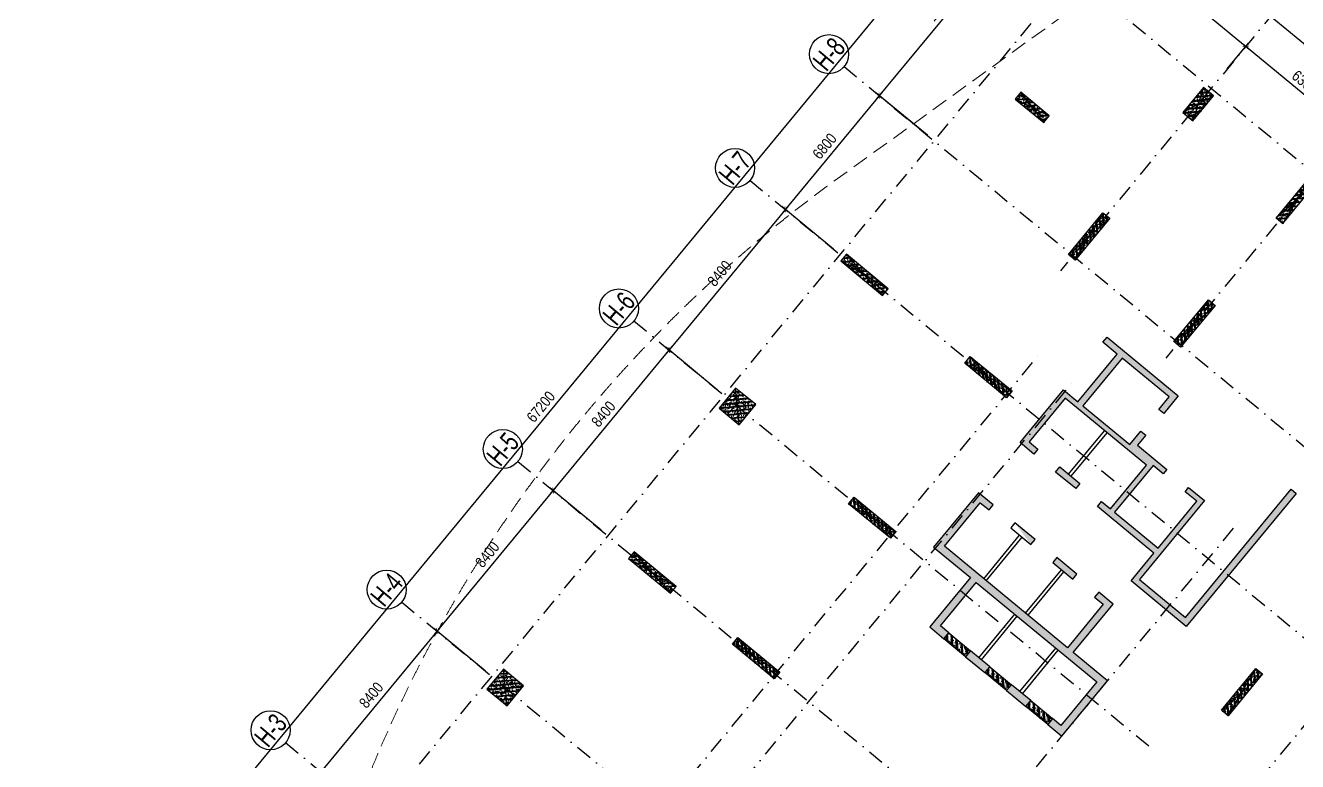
# Model space of a CAD drawing. Header units: millimetres. Extents: x -185400 to 12385, y -14070 to 168686.
# Drawn here: x -129320 to -70720, y 94020 to 127938 of the extents above; entities that cross this region are included whole.
import ezdxf
from ezdxf.enums import TextEntityAlignment as Align

# ---------------------------------------------------------------- set-up
doc = ezdxf.new("R2010")
doc.units = ezdxf.units.MM
doc.header["$LTSCALE"] = 300
doc.header["$MEASUREMENT"] = 0
doc.linetypes.add('DASHDOT', pattern=[1, 0.5, -0.25, 0, -0.25])
doc.linetypes.add('HIDDEN', pattern=[0.375, 0.25, -0.125])
for name, color, linetype in [('KC-Betong', 6, 'Continuous'), ('KT-Hatch', 251, 'Continuous'), ('KT-Kich thuoc', 9, 'Continuous'), ('KT-Luoi truc South Tower', 8, 'DASHDOT'), ('KT-Net cot vach', 6, 'Continuous'), ('KT-Thay', 7, 'Continuous'), ('ST_MBDV Cot vach 220805$0$AUDIT_I_220805193045-1', 50, 'Continuous')]:
    doc.layers.add(name, color=color, linetype=linetype)
doc.layers.add('KT-Chi gioi XD', color=7, linetype='HIDDEN', true_color=0x0066cc)
doc.styles.add('Arial Narrow', font='ARIALN.TTF')
doc.styles.add('ST_MBDV Cot vach 220805$0$HBA-Text', font='GOTHIC.TTF')
doc.dimstyles.new('ccu12-200', dxfattribs={"dimscale": 200, "dimtxt": 2.5, "dimasz": 1, "dimexe": 1, "dimexo": 2, "dimgap": 1, "dimtad": 1, "dimdec": 0, "dimdsep": 46, "dimtxsty": 'Arial Narrow', "dimblk": 'ARCHTICK', "dimcen": -1, "dimdle": 1, "dimclrd": 256, "dimclre": 256, "dimclrt": 3, "dimadec": 0, "dimazin": 2, "dimtfac": 0.1, "dimtdec": 0, "dimtmove": 0, "dimatfit": 1, "dimldrblk": 'ARCHTICK', "dimfxl": 1, "dimtvp": 0.833333, "dimtolj": 1, "dimtzin": 12, "dimarcsym": 0})

# ---------------------------------------------------------------- blocks, each defined once
blk = doc.blocks.new('_ARCHTICK')
at = {"color": 0, "linetype": 'ByBlock', "const_width": 0.15}
blk.add_lwpolyline([(-0.5, -0.5), (0.5, 0.5)], dxfattribs=at)
blk = doc.blocks.new('*D190')
at = {"layer": 'Defpoints', "color": 0, "transparency": 16777216}
for p in [(-81093, 130328, 0), (-89989, 124705), (-87464, 122620, 0)]:
    blk.add_point(p, dxfattribs=at)
at = {"layer": 'KT-Kich thuoc', "lineweight": -2, "transparency": 16777216}
for p, q in [((-83494, 132570), (-90116, 124551)), ((-81402, 130583), (-83775, 132543)), ((-87773, 122875), (-90143, 124832))]:
    blk.add_line(p, q, dxfattribs=at)
at = {"layer": 'KT-Kich thuoc', "lineweight": -2, "transparency": 16777216, "xscale": 200, "yscale": 200, "zscale": 200}
for p, rotation in [((-83621, 132416), 50.44882678931273), ((-89989, 124705), 230.4488267893127)]:
    blk.add_blockref('_ARCHTICK', p, dxfattribs=dict(at, rotation=rotation))
at = {"layer": 'KT-Kich thuoc', "color": 3, "transparency": 16777216, "insert": (-87156, 128850), "char_height": 500, "attachment_point": 5, "rotation": 50.44883, "style": 'Arial Narrow'}
blk.add_mtext('\\A1;10000', dxfattribs=at)
blk = doc.blocks.new('*D191')
at = {"layer": 'Defpoints', "color": 0, "transparency": 16777216}
for p in [(-87461, 122618, 0), (-94319, 119462), (-91791, 117374, 0)]:
    blk.add_point(p, dxfattribs=at)
at = {"layer": 'KT-Kich thuoc', "lineweight": -2, "transparency": 16777216}
for p, q in [((-89861, 124859), (-94446, 119308)), ((-87769, 122872), (-90143, 124832)), ((-92099, 117629), (-94473, 119589))]:
    blk.add_line(p, q, dxfattribs=at)
at = {"layer": 'KT-Kich thuoc', "lineweight": -2, "transparency": 16777216, "xscale": 200, "yscale": 200, "zscale": 200}
for p, rotation in [((-89989, 124705), 50.44882678931273), ((-94319, 119462), 230.4488267893127)]:
    blk.add_blockref('_ARCHTICK', p, dxfattribs=dict(at, rotation=rotation))
at = {"layer": 'KT-Kich thuoc', "color": 3, "transparency": 16777216, "insert": (-92505, 122373), "char_height": 500, "attachment_point": 5, "rotation": 50.44883, "style": 'Arial Narrow'}
blk.add_mtext('\\A1;6800', dxfattribs=at)
blk = doc.blocks.new('*D192')
at = {"layer": 'Defpoints', "color": 0, "transparency": 16777216}
for p in [(-97140, 110898, 0), (-105016, 106508), (-102492, 104424, 0)]:
    blk.add_point(p, dxfattribs=at)
at = {"layer": 'KT-Kich thuoc', "lineweight": -2, "transparency": 16777216}
for p, q in [((-99540, 113139), (-105144, 106354)), ((-97448, 111152), (-99822, 113112)), ((-102801, 104678), (-105170, 106635))]:
    blk.add_line(p, q, dxfattribs=at)
at = {"layer": 'KT-Kich thuoc', "lineweight": -2, "transparency": 16777216, "xscale": 200, "yscale": 200, "zscale": 200}
for p, rotation in [((-99667, 112985), 50.44882678931273), ((-105016, 106508), 230.4488267893127)]:
    blk.add_blockref('_ARCHTICK', p, dxfattribs=dict(at, rotation=rotation))
at = {"layer": 'KT-Kich thuoc', "color": 3, "transparency": 16777216, "insert": (-102693, 110036), "char_height": 500, "attachment_point": 5, "rotation": 50.44883, "style": 'Arial Narrow'}
blk.add_mtext('\\A1;8400', dxfattribs=at)
blk = doc.blocks.new('*D193')
at = {"layer": 'Defpoints', "color": 0, "transparency": 16777216}
for p in [(-102489, 104421, 0), (-110365, 100031), (-107841, 97947, 0)]:
    blk.add_point(p, dxfattribs=at)
at = {"layer": 'KT-Kich thuoc', "lineweight": -2, "transparency": 16777216}
for p, q in [((-104889, 106662), (-110492, 99877)), ((-102797, 104675), (-105170, 106635)), ((-108149, 98201), (-110519, 100159))]:
    blk.add_line(p, q, dxfattribs=at)
at = {"layer": 'KT-Kich thuoc', "lineweight": -2, "transparency": 16777216, "xscale": 200, "yscale": 200, "zscale": 200}
for p, rotation in [((-105016, 106508), 50.44882678931273), ((-110365, 100031), 230.4488267893127)]:
    blk.add_blockref('_ARCHTICK', p, dxfattribs=dict(at, rotation=rotation))
at = {"layer": 'KT-Kich thuoc', "color": 3, "transparency": 16777216, "insert": (-108042, 103560), "char_height": 500, "attachment_point": 5, "rotation": 50.44883, "style": 'Arial Narrow'}
blk.add_mtext('\\A1;8400', dxfattribs=at)
blk = doc.blocks.new('*D207')
at = {"layer": 'Defpoints', "color": 0, "transparency": 16777216}
for p in [(-107837, 97944, 0), (-115714, 93554), (-113190, 91470, 0)]:
    blk.add_point(p, dxfattribs=at)
at = {"layer": 'KT-Kich thuoc', "lineweight": -2, "transparency": 16777216}
for p, q in [((-110238, 100185), (-115841, 93400)), ((-108146, 98199), (-110519, 100159)), ((-113498, 91724), (-115868, 93682))]:
    blk.add_line(p, q, dxfattribs=at)
at = {"layer": 'KT-Kich thuoc', "lineweight": -2, "transparency": 16777216, "xscale": 200, "yscale": 200, "zscale": 200}
for p, rotation in [((-110365, 100031), 50.44882678931273), ((-115714, 93554), 230.4488267893127)]:
    blk.add_blockref('_ARCHTICK', p, dxfattribs=dict(at, rotation=rotation))
at = {"layer": 'KT-Kich thuoc', "color": 3, "transparency": 16777216, "insert": (-113391, 97083), "char_height": 500, "attachment_point": 5, "rotation": 50.44883, "style": 'Arial Narrow'}
blk.add_mtext('\\A1;8400', dxfattribs=at)
blk = doc.blocks.new('*D213')
at = {"layer": 'Defpoints', "color": 0, "transparency": 16777216}
for p in [(-80610, 130913, 0), (-73101, 126971), (-74211, 125628)]:
    blk.add_point(p, dxfattribs=at)
at = {"layer": 'KT-Kich thuoc', "lineweight": -2, "transparency": 16777216}
for p, q in [((-80356, 131221), (-79374, 132410)), ((-79655, 132383), (-72947, 126844)), ((-73956, 125936), (-72974, 127125))]:
    blk.add_line(p, q, dxfattribs=at)
at = {"layer": 'KT-Kich thuoc', "lineweight": -2, "transparency": 16777216, "xscale": 200, "yscale": 200, "zscale": 200}
for p, rotation in [((-79501, 132256), 140.4488267454906), ((-73101, 126971), 320.4488267454906)]:
    blk.add_blockref('_ARCHTICK', p, dxfattribs=dict(at, rotation=rotation))
at = {"layer": 'KT-Kich thuoc', "color": 3, "transparency": 16777216, "insert": (-76011, 129965), "char_height": 500, "attachment_point": 5, "rotation": 320.44883, "style": 'Arial Narrow'}
blk.add_mtext('\\A1;8300', dxfattribs=at)
blk = doc.blocks.new('*D214')
at = {"layer": 'Defpoints', "color": 0, "transparency": 16777216}
for p in [(-74211, 125628, 0), (-68243, 122960), (-69353, 121616, 0)]:
    blk.add_point(p, dxfattribs=at)
at = {"layer": 'KT-Kich thuoc', "lineweight": -2, "transparency": 16777216}
for p, q in [((-73956, 125936), (-72973, 127126)), ((-73255, 127099), (-68089, 122833)), ((-69098, 121924), (-68116, 123114))]:
    blk.add_line(p, q, dxfattribs=at)
at = {"layer": 'KT-Kich thuoc', "lineweight": -2, "transparency": 16777216, "xscale": 200, "yscale": 200, "zscale": 200}
for p, rotation in [((-73101, 126972), 140.4488267454906), ((-68243, 122960), 320.4488267454906)]:
    blk.add_blockref('_ARCHTICK', p, dxfattribs=dict(at, rotation=rotation))
at = {"layer": 'KT-Kich thuoc', "color": 3, "transparency": 16777216, "insert": (-70382, 125317), "char_height": 500, "attachment_point": 5, "rotation": 320.44883, "style": 'Arial Narrow'}
blk.add_mtext('\\A1;6300', dxfattribs=at)
blk = doc.blocks.new('*D205')
at = {"layer": 'Defpoints', "color": 0, "transparency": 16777216}
for p in [(-91791, 117374, 0), (-99667, 112985), (-97143, 110900, 0)]:
    blk.add_point(p, dxfattribs=at)
at = {"layer": 'KT-Kich thuoc', "lineweight": -2, "transparency": 16777216}
for p, q in [((-94191, 119616), (-99795, 112831)), ((-92099, 117629), (-94473, 119589)), ((-97452, 111155), (-99822, 113112))]:
    blk.add_line(p, q, dxfattribs=at)
at = {"layer": 'KT-Kich thuoc', "lineweight": -2, "transparency": 16777216, "xscale": 200, "yscale": 200, "zscale": 200}
for p, rotation in [((-94319, 119462), 50.44882678931273), ((-99667, 112985), 230.4488267893127)]:
    blk.add_blockref('_ARCHTICK', p, dxfattribs=dict(at, rotation=rotation))
at = {"layer": 'KT-Kich thuoc', "color": 3, "transparency": 16777216, "insert": (-97344, 116513), "char_height": 500, "attachment_point": 5, "rotation": 50.44883, "style": 'Arial Narrow'}
blk.add_mtext('\\A1;8400', dxfattribs=at)
blk = doc.blocks.new('*U18')
h = blk.add_hatch()
h.set_pattern_fill('VATLIEU04', color=250, scale=40, style=0, pattern_type=2)
h.set_pattern_definition([(50, (1550, 450), (286.904, -25.1), [30, -330]), (355, (1550, 450), (-55.5, 300.877), [24, -264]), (100.451, (1573.9, 447.9), (231.404, 275.776), [25.496, -280.457]), (46.184, (1550, 530), (426.896, -66.21), [45, -495]), (96.636, (1585.57, 524.5), (373.865, 389.65), [38.244, -420.685]), (351.184, (1550, 530), (373.865, 389.65), [36, -396]), (21, (1590, 510), (238.763, -161.048), [30, -330]), (326, (1590, 510), (97.326, 290.06), [24, -264]), (71.451, (1609.9, 496.58), (336.09, 129.012), [25.496, -280.457]), (37.5, (1550, 450), (4.864, 133.1575), [0, -260.8, 0, -268, 0, -265]), (7.5, (1550, 450), (105.228, 157.765), [0, -152.8, 0, -254.8, 0, -101]), (327.5, (1460.8, 450), (213.529, -9.022), [0, -100, 0, -312, 0, -414]), (317.5, (1420.8, 450), (233.274, 40.042), [0, -130, 0, -207.2, 0, -294]), (45, (1550, 450), (-120.208, 120.208), []), (45, (1550, 499), (-120.208, 120.208), [])])
h.paths.add_polyline_path([(-475, -475), (2025, -475), (2025, -75), (-475, -75)])
at = {"color": 6, "ltscale": 0.25}
blk.add_lwpolyline([(-475, -475), (2025, -475), (2025, -75), (-475, -75)], close=True, dxfattribs=at)
at = {"layer": 'Defpoints', "linetype": 'ByBlock', "ltscale": 30}
for p, q in [((2025, -475), (-475, -75)), ((-475, -475), (2025, -75))]:
    blk.add_line(p, q, dxfattribs=at)
blk = doc.blocks.new('*U20')
h = blk.add_hatch()
h.set_pattern_fill('VATLIEU04', color=250, scale=40, style=0, pattern_type=2)
h.set_pattern_definition([(50, (250, 1250), (286.904, -25.1), [30, -330]), (355, (250, 1250), (-55.5, 300.877), [24, -264]), (100.451, (273.9, 1247.9), (231.404, 275.776), [25.496, -280.457]), (46.184, (250, 1330), (426.896, -66.21), [45, -495]), (96.636, (285.57, 1324.5), (373.865, 389.65), [38.244, -420.685]), (351.184, (250, 1330), (373.86, 389.65), [36, -396]), (21, (290, 1310), (238.763, -161.048), [30, -330]), (326, (290, 1310), (97.326, 290.06), [24, -264]), (71.451, (309.9, 1296.58), (336.09, 129.012), [25.496, -280.457]), (37.5, (250, 1250), (4.864, 133.1575), [0, -260.8, 0, -268, 0, -265]), (7.5, (250, 1250), (105.228, 157.765), [0, -152.8, 0, -254.8, 0, -101]), (327.5, (160.8, 1250), (213.529, -9.022), [0, -100, 0, -312, 0, -414]), (317.5, (120.8, 1250), (233.274, 40.042), [0, -130, 0, -207.2, 0, -294]), (45, (250, 1250), (-120.208, 120.208), []), (45, (250, 1299), (-120.208, 120.208), [])])
h.paths.add_polyline_path([(-475, -475), (725, -475), (725, 725), (-475, 725)])
at = {"color": 6, "ltscale": 0.25}
blk.add_lwpolyline([(-475, -475), (725, -475), (725, 725), (-475, 725)], close=True, dxfattribs=at)
at = {"layer": 'Defpoints', "linetype": 'ByBlock', "ltscale": 30}
for p, q in [((725, -475), (-475, 725)), ((-475, -475), (725, 725))]:
    blk.add_line(p, q, dxfattribs=at)
blk = doc.blocks.new('*U135')
h = blk.add_hatch()
h.set_pattern_fill('VATLIEU04', color=250, scale=40, style=0, pattern_type=2)
h.set_pattern_definition([(50, (250.47, 1250), (286.904, -25.1), [30, -330]), (355, (250.47, 1250), (-55.5, 300.877), [24, -264]), (100.451, (274.38, 1247.9), (231.404, 275.776), [25.496, -280.457]), (46.184, (250.47, 1330), (426.896, -66.21), [45, -495]), (96.636, (286.04, 1324.5), (373.865, 389.65), [38.244, -420.685]), (351.184, (250.47, 1330), (373.86, 389.65), [36, -396]), (21, (290.47, 1310), (238.763, -161.048), [30, -330]), (326, (290.47, 1310), (97.326, 290.06), [24, -264]), (71.451, (310.36, 1296.58), (336.09, 129.012), [25.496, -280.457]), (37.5, (250.47, 1250), (4.864, 133.1575), [0, -260.8, 0, -268, 0, -265]), (7.5, (250.47, 1250), (105.228, 157.765), [0, -152.8, 0, -254.8, 0, -101]), (327.5, (161.27, 1250), (213.529, -9.022), [0, -100, 0, -312, 0, -414]), (317.5, (121.27, 1250), (233.274, 40.042), [0, -130, 0, -207.2, 0, -294]), (45, (250.47, 1250), (-120.208, 120.208), []), (45, (250.47, 1299), (-120.208, 120.208), [])])
h.paths.add_polyline_path([(-475, -475), (725, -475), (725, 725), (-475, 725)])
at = {"color": 6, "ltscale": 0.25}
blk.add_lwpolyline([(-475, -475), (725, -475), (725, 725), (-475, 725)], close=True, dxfattribs=at)
at = {"layer": 'Defpoints', "linetype": 'ByBlock', "ltscale": 30}
for p, q in [((725, -475), (-475, 725)), ((-475, -475), (725, 725))]:
    blk.add_line(p, q, dxfattribs=at)
blk = doc.blocks.new('*U15')
h = blk.add_hatch()
h.set_pattern_fill('VATLIEU04', color=250, scale=40, style=0, pattern_type=2)
h.set_pattern_definition([(50, (750, 450), (286.904, -25.1), [30, -330]), (355, (750, 450), (-55.5, 300.877), [24, -264]), (100.451, (773.9, 447.9), (231.404, 275.776), [25.496, -280.457]), (46.184, (750, 530), (426.9, -66.21), [45, -495]), (96.636, (785.57, 524.5), (373.87, 389.65), [38.24, -420.685]), (351.184, (750, 530), (373.86, 389.65), [36, -396]), (21, (790, 510), (238.763, -161.048), [30, -330]), (326, (790, 510), (97.326, 290.06), [24, -264]), (71.451, (809.9, 496.58), (336.09, 129.01), [25.496, -280.457]), (37.5, (750, 450), (4.864, 133.1575), [0, -260.8, 0, -268, 0, -265]), (7.5, (750, 450), (105.228, 157.765), [0, -152.8, 0, -254.8, 0, -101]), (327.5, (660.8, 450), (213.529, -9.022), [0, -100, 0, -312, 0, -414]), (317.5, (620.8, 450), (233.274, 40.042), [0, -130, 0, -207.2, 0, -294]), (45, (750, 450), (-120.208, 120.208), []), (45, (750, 499), (-120.208, 120.208), [])])
h.paths.add_polyline_path([(-475, -475), (1225, -475), (1225, -75), (-475, -75)])
at = {"color": 6, "ltscale": 0.25}
blk.add_lwpolyline([(-475, -475), (1225, -475), (1225, -75), (-475, -75)], close=True, dxfattribs=at)
at = {"layer": 'Defpoints', "linetype": 'ByBlock', "ltscale": 30}
for p, q in [((1225, -475), (-475, -75)), ((-475, -475), (1225, -75))]:
    blk.add_line(p, q, dxfattribs=at)
blk = doc.blocks.new('*U16')
h = blk.add_hatch()
h.set_pattern_fill('VATLIEU04', color=250, scale=40, style=0, pattern_type=2)
h.set_pattern_definition([(50, (-550, 2550), (286.904, -25.1), [30, -330]), (355, (-550, 2550), (-55.5, 300.877), [24, -264]), (100.451, (-526.1, 2547.9), (231.404, 275.776), [25.496, -280.457]), (46.184, (-550, 2630), (426.896, -66.208), [45, -495]), (96.636, (-514.43, 2624.5), (373.865, 389.647), [38.244, -420.685]), (351.184, (-550, 2630), (373.865, 389.65), [36, -396]), (21, (-510, 2610), (238.763, -161.048), [30, -330]), (326, (-510, 2610), (97.326, 290.06), [24, -264]), (71.451, (-490.1, 2596.58), (336.09, 129.012), [25.496, -280.457]), (37.5, (-550, 2550), (4.864, 133.1575), [0, -260.8, 0, -268, 0, -265]), (7.5, (-550, 2550), (105.228, 157.765), [0, -152.8, 0, -254.8, 0, -101]), (327.5, (-639.2, 2550), (213.529, -9.022), [0, -100, 0, -312, 0, -414]), (317.5, (-679.2, 2550), (233.274, 40.042), [0, -130, 0, -207.2, 0, -294]), (45, (-550, 2550), (-120.208, 120.208), []), (45, (-550, 2599), (-120.208, 120.208), [])])
h.paths.add_polyline_path([(-475, -475), (-75, -475), (-75, 2025), (-475, 2025)])
at = {"color": 6, "ltscale": 0.25}
blk.add_lwpolyline([(-475, -475), (-75, -475), (-75, 2025), (-475, 2025)], close=True, dxfattribs=at)
at = {"layer": 'Defpoints', "linetype": 'ByBlock', "ltscale": 30}
for p, q in [((-75, -475), (-475, 2025)), ((-475, -475), (-75, 2025))]:
    blk.add_line(p, q, dxfattribs=at)
blk = doc.blocks.new('*U14')
h = blk.add_hatch()
h.set_pattern_fill('VATLIEU04', color=250, scale=40, style=0, pattern_type=2)
h.set_pattern_definition([(50, (-350, 1550), (286.904, -25.1), [30, -330]), (355, (-350, 1550), (-55.5, 300.877), [24, -264]), (100.451, (-326.1, 1547.9), (231.404, 275.776), [25.496, -280.457]), (46.184, (-350, 1630), (426.896, -66.21), [45, -495]), (96.636, (-314.43, 1624.5), (373.865, 389.65), [38.244, -420.685]), (351.184, (-350, 1630), (373.865, 389.65), [36, -396]), (21, (-310, 1610), (238.763, -161.048), [30, -330]), (326, (-310, 1610), (97.326, 290.06), [24, -264]), (71.451, (-290.1, 1596.58), (336.09, 129.012), [25.496, -280.457]), (37.5, (-350, 1550), (4.864, 133.1575), [0, -260.8, 0, -268, 0, -265]), (7.5, (-350, 1550), (105.228, 157.765), [0, -152.8, 0, -254.8, 0, -101]), (327.5, (-439.2, 1550), (213.529, -9.022), [0, -100, 0, -312, 0, -414]), (317.5, (-479.2, 1550), (233.274, 40.042), [0, -130, 0, -207.2, 0, -294]), (45, (-350, 1550), (-120.208, 120.208), []), (45, (-350, 1599), (-120.208, 120.208), [])])
h.paths.add_polyline_path([(-475, -475), (125, -475), (125, 1025), (-475, 1025)])
at = {"color": 6, "ltscale": 0.25}
blk.add_lwpolyline([(-475, -475), (125, -475), (125, 1025), (-475, 1025)], close=True, dxfattribs=at)
at = {"layer": 'Defpoints', "linetype": 'ByBlock', "ltscale": 30}
for p, q in [((125, -475), (-475, 1025)), ((-475, -475), (125, 1025))]:
    blk.add_line(p, q, dxfattribs=at)
blk = doc.blocks.new('A$C757F5D6E')
at = {"layer": 'KT-Hatch'}
h = blk.add_hatch(dxfattribs=at)
h.set_pattern_fill('1BETONG2-BOP', color=256, scale=50, pattern_type=2)
h.set_pattern_definition([(10.4488, (-107837.5, 97943.8), (256.5447, -252.5566), [37.5, -412.5]), (315.4488, (-107837.5, 97943.8), (185.993, 334.1673), [30, -330]), (60.9002, (-107816.1, 97922.76), (442.5378, 81.6104), [31.87, -350.571]), (6.633, (-107773.8, 98020.9), (358.753, -403.604), [56.25, -618.75]), (57.0844, (-107743.9, 97987.3), (670.482, 77.9686), [47.805, -525.8565]), (311.633, (-107773.8, 98020.9), (670.482, 77.969), [45, -495]), (341.4488, (-107751.18, 97969.8), (101.9372, -345.2663), [37.5, -412.5]), (186.4488, (-107751.2, 97969.8), (142.6476, -354.842), [30, -330]), (31.9002, (-107742.7, 97941.02), (426.6178, -143.1685), [31.87, -350.571]), (27.94883, (-107837.49, 97943.8), (33.61392, 163.13077), [0, -326, 0, -335, 0, -331.25]), (324.94883, (-107837.5, 97943.8), (230.25835, 56.3262), [0, -191, 0, -318.5, 0, -126.25]), (287.94883, (-107923.46, 98014.8), (198.62244, -178.65583), [0, -125, 0, -390, 0, -517.5]), (277.9488, (-107962.02, 98046.64), (256.7064, -147.0836), [0, -162.5, 0, -259, 0, -367.5]), (275.4488, (-107837.5, 97943.8), (211.5398, 20.1783), []), (275.4488, (-107798.5, 97991.03), (211.5398, 20.1783), [])])
h.paths.add_polyline_path([(-80614, 110414), (-78800, 112611), (-76641, 110829), (-77118, 110250), (-76887, 110059), (-76218, 110869), (-79495, 113575), (-79686, 113344), (-79031, 112802), (-80846, 110605), (-81501, 111146), (-83507, 108717), (-82871, 108192), (-82680, 108423), (-83085, 108758), (-81429, 110762), (-77689, 107674), (-79345, 105669), (-79750, 106004), (-79941, 105772), (-77338, 103623), (-78392, 102347), (-75848, 100246), (-70782, 106380), (-71014, 106571), (-75888, 100668), (-78008, 102419), (-75012, 106047), (-75745, 106652), (-75904, 106459), (-75364, 106014), (-77147, 103855), (-79152, 105510), (-77369, 107669), (-76907, 107287), (-76747, 107480), (-78097, 108594), (-77715, 109057), (-77946, 109248), (-78455, 108631)])
h.paths.add_polyline_path([(-80943, 106600), (-80752, 106831), (-81677, 107596), (-81868, 107364)], flags=17)
h = blk.add_hatch(dxfattribs=at)
h.set_pattern_fill('1BETONG2-BOP', color=256, scale=50, pattern_type=2)
h.set_pattern_definition([(10.4488, (-107805.65, 97982.36), (256.5447, -252.5566), [37.5, -412.5]), (315.4488, (-107805.65, 97982.36), (185.993, 334.1673), [30, -330]), (60.9002, (-107784.27, 97961.3), (442.538, 81.6104), [31.87, -350.571]), (6.633, (-107741.98, 98059.46), (358.753, -403.604), [56.25, -618.75]), (57.0844, (-107712.1, 98025.83), (670.482, 77.969), [47.805, -525.8565]), (311.633, (-107742, 98059.46), (670.482, 77.969), [45, -495]), (341.4488, (-107719.34, 98008.35), (101.9372, -345.2663), [37.5, -412.5]), (186.4488, (-107719.34, 98008.35), (142.6476, -354.842), [30, -330]), (31.9002, (-107710.85, 97979.58), (426.618, -143.1685), [31.87, -350.571]), (27.94883, (-107805.65, 97982.36), (33.6139, 163.1308), [0, -326, 0, -335, 0, -331.25]), (324.9488, (-107805.65, 97982.36), (230.2583, 56.3262), [0, -191, 0, -318.5, 0, -126.25]), (287.94883, (-107891.63, 98053.36), (198.62244, -178.6558), [0, -125, 0, -390, 0, -517.5]), (277.9488, (-107930.18, 98085.2), (256.7064, -147.0836), [0, -162.5, 0, -259, 0, -367.5]), (275.4488, (-107805.65, 97982.36), (211.5398, 20.1783), []), (275.4488, (-107766.65, 98029.59), (211.5398, 20.1783), [])])
h.paths.add_polyline_path([(-82004, 103196), (-81078, 102432), (-80887, 102663), (-81812, 103427)], flags=17)
h.paths.add_polyline_path([(-87487, 103898), (-85792, 102499), (-87670, 100224), (-87015, 99683), (-86792, 99953), (-87178, 100271), (-85522, 102276), (-79971, 97691), (-81626, 95687), (-82012, 96005), (-82234, 95735), (-81579, 95194), (-79478, 97738), (-81057, 99042), (-79210, 101278), (-79885, 101835), (-80076, 101604), (-79671, 101270), (-81327, 99265), (-86994, 103945), (-85338, 105950), (-84934, 105616), (-84742, 105847), (-85417, 106404)])
h.paths.add_polyline_path([(-83014, 96833), (-83901, 97565), (-84124, 97295), (-83237, 96563)], flags=17)
h.paths.add_polyline_path([(-84903, 98393), (-85790, 99125), (-86013, 98855), (-85126, 98123)], flags=17)
edge = h.paths.add_edge_path(flags=17)
edge.add_line((-82815, 104255), (-83740, 105019))
edge.add_line((-83931, 104788), (-83006, 104024))
edge.add_line((-83740, 105019), (-83931, 104788))
edge.add_line((-83006, 104024), (-82815, 104255))
h = blk.add_hatch(dxfattribs=at)
h.set_pattern_fill('1BETONG2-BOP', color=256, scale=50, pattern_type=2)
h.set_pattern_definition([(10.4488, (-107612.9, 97823.17), (256.5447, -252.5566), [37.5, -412.5]), (315.4488, (-107612.9, 97823.17), (185.993, 334.1673), [30, -330]), (60.9002, (-107591.5, 97802.12), (442.538, 81.6104), [31.87, -350.571]), (6.633, (-107549.2, 97900.27), (358.753, -403.604), [56.25, -618.75]), (57.0844, (-107519.3, 97866.64), (670.482, 77.969), [47.805, -525.856]), (311.633, (-107549.2, 97900.27), (670.482, 77.969), [45, -495]), (341.4488, (-107526.58, 97849.16), (101.937, -345.2663), [37.5, -412.5]), (186.4488, (-107526.58, 97849.16), (142.6476, -354.842), [30, -330]), (31.9002, (-107518.1, 97820.4), (426.618, -143.1685), [31.87, -350.571]), (27.9488, (-107612.89, 97823.17), (33.6139, 163.1308), [0, -326, 0, -335, 0, -331.25]), (324.9488, (-107612.89, 97823.17), (230.2583, 56.3262), [0, -191, 0, -318.5, 0, -126.25]), (287.9488, (-107698.86, 97894.17), (198.6224, -178.6558), [0, -125, 0, -390, 0, -517.5]), (277.9488, (-107737.42, 97926), (256.7064, -147.0836), [0, -162.5, 0, -259, 0, -367.5]), (275.4488, (-107612.9, 97823.17), (211.5398, 20.1783), []), (275.4488, (-107573.89, 97870.4), (211.5398, 20.1783), [])])
h.paths.add_polyline_path([(-86792, 99953), (-85790, 99125), (-86013, 98855), (-87015, 99683)])
h = blk.add_hatch(dxfattribs=at)
h.set_pattern_fill('1BETONG2-BOP', color=256, scale=50, pattern_type=2)
h.set_pattern_definition([(10.4488, (-105723.8, 96263.1), (256.5447, -252.5566), [37.5, -412.5]), (315.4488, (-105723.8, 96263.1), (185.993, 334.1673), [30, -330]), (60.9002, (-105702.42, 96242.04), (442.538, 81.6104), [31.87, -350.571]), (6.633, (-105660.13, 96340.2), (358.753, -403.604), [56.25, -618.75]), (57.0844, (-105630.23, 96306.56), (670.482, 77.969), [47.805, -525.856]), (311.633, (-105660.1, 96340.2), (670.482, 77.969), [45, -495]), (341.4488, (-105637.5, 96289.08), (101.937, -345.2663), [37.5, -412.5]), (186.4488, (-105637.5, 96289.08), (142.6476, -354.842), [30, -330]), (31.9002, (-105629, 96260.3), (426.618, -143.1685), [31.87, -350.571]), (27.9488, (-105723.8, 96263.09), (33.6139, 163.1308), [0, -326, 0, -335, 0, -331.25]), (324.9488, (-105723.8, 96263.09), (230.2583, 56.3262), [0, -191, 0, -318.5, 0, -126.25]), (287.9488, (-105809.77, 96334.09), (198.6224, -178.6558), [0, -125, 0, -390, 0, -517.5]), (277.9488, (-105848.33, 96365.93), (256.7064, -147.0836), [0, -162.5, 0, -259, 0, -367.5]), (275.4488, (-105723.8, 96263.09), (211.5398, 20.1783), []), (275.4488, (-105684.8, 96310.31), (211.5398, 20.1783), [])])
h.paths.add_polyline_path([(-84903, 98393), (-83901, 97565), (-84124, 97295), (-85126, 98123)])
h = blk.add_hatch(dxfattribs=at)
h.set_pattern_fill('1BETONG2-BOP', color=256, scale=50, pattern_type=2)
h.set_pattern_definition([(10.4488, (-103834.7, 94703), (256.5447, -252.5566), [37.5, -412.5]), (315.4488, (-103834.7, 94703), (185.993, 334.1673), [30, -330]), (60.9002, (-103813.34, 94681.96), (442.538, 81.6104), [31.87, -350.571]), (6.633, (-103771.04, 94780.1), (358.753, -403.604), [56.25, -618.75]), (57.0844, (-103741.14, 94746.5), (670.482, 77.969), [47.805, -525.856]), (311.633, (-103771.04, 94780.1), (670.482, 77.969), [45, -495]), (341.4488, (-103748.4, 94729), (101.937, -345.2663), [37.5, -412.5]), (186.4488, (-103748.4, 94729), (142.6476, -354.842), [30, -330]), (31.9002, (-103739.9, 94700.23), (426.618, -143.1685), [31.87, -350.571]), (27.9488, (-103834.71, 94703.01), (33.6139, 163.1308), [0, -326, 0, -335, 0, -331.25]), (324.9488, (-103834.71, 94703), (230.2583, 56.3262), [0, -191, 0, -318.5, 0, -126.25]), (287.9488, (-103920.69, 94774.01), (198.6224, -178.6558), [0, -125, 0, -390, 0, -517.5]), (277.9488, (-103959.24, 94805.85), (256.7064, -147.0836), [0, -162.5, 0, -259, 0, -367.5]), (275.4488, (-103834.71, 94703), (211.5398, 20.1783), []), (275.4488, (-103795.71, 94750.24), (211.5398, 20.1783), [])])
h.paths.add_polyline_path([(-83014, 96833), (-82012, 96005), (-82234, 95735), (-83237, 96563)])
at = {"layer": 'KC-Betong'}
for p, q in [((-79686, 113344), (-79495, 113575)), ((-79031, 112802), (-79686, 113344)), ((-79495, 113575), (-76218, 110869)), ((-80846, 110605), (-79031, 112802)), ((-78800, 112611), (-80614, 110414)), ((-76641, 110829), (-78800, 112611)), ((-83507, 108717), (-81501, 111146)), ((-81429, 110762), (-83085, 108758)), ((-81501, 111146), (-80846, 110605)), ((-77689, 107674), (-81429, 110762)), ((-77118, 110250), (-76641, 110829)), ((-76218, 110869), (-76887, 110059)), ((-80614, 110414), (-78455, 108631)), ((-76887, 110059), (-77118, 110250)), ((-78455, 108631), (-77946, 109248)), ((-77715, 109057), (-78097, 108594)), ((-77946, 109248), (-77715, 109057)), ((-82871, 108192, 0), (-83507, 108717)), ((-83085, 108758), (-82680, 108423, 0)), ((-82680, 108423, 0), (-82871, 108192, 0)), ((-78097, 108594), (-76747, 107480)), ((-81868, 107364, 0), (-81677, 107596, 0)), ((-80943, 106600, 0), (-81868, 107364, 0)), ((-81677, 107596, 0), (-80752, 106831, 0)), ((-79345, 105669), (-77689, 107674)), ((-77369, 107669), (-79152, 105510)), ((-76907, 107287), (-77369, 107669)), ((-76747, 107480), (-76907, 107287)), ((-80752, 106831, 0), (-80943, 106600, 0)), ((-85417, 106404, 0), (-87487, 103898, 0)), ((-84742, 105847, 0), (-85417, 106404, 0)), ((-75904, 106459), (-75745, 106652)), ((-75364, 106014), (-75904, 106459)), ((-75888, 100668), (-71014, 106571)), ((-70782, 106380), (-75848, 100246)), ((-75745, 106652), (-75012, 106047)), ((-71014, 106571), (-70782, 106380)), ((-86994, 103945, 0), (-85338, 105950, 0)), ((-85338, 105950, 0), (-84934, 105616, 0)), ((-84934, 105616, 0), (-84742, 105847, 0)), ((-79941, 105772, 0), (-79750, 106004, 0)), ((-77338, 103623), (-79941, 105772, 0)), ((-79750, 106004, 0), (-79345, 105669)), ((-79152, 105510), (-77147, 103855)), ((-75012, 106047), (-78008, 102419)), ((-77147, 103855), (-75364, 106014)), ((-83740, 105019, 0), (-83931, 104788, 0)), ((-82815, 104255, 0), (-83740, 105019, 0)), ((-83931, 104788, 0), (-83006, 104024, 0)), ((-87487, 103898, 0), (-85792, 102499, 0)), ((-81327, 99265, 0), (-86994, 103945, 0)), ((-83006, 104024, 0), (-82815, 104255, 0)), ((-81812, 103427, 0), (-82004, 103196, 0)), ((-82004, 103196, 0), (-81078, 102432, 0)), ((-80887, 102663, 0), (-81812, 103427, 0)), ((-78392, 102347), (-77338, 103623)), ((-81078, 102432, 0), (-80887, 102663, 0)), ((-85792, 102499, 0), (-87670, 100224, 0)), ((-87178, 100271, 0), (-85522, 102276, 0)), ((-85522, 102276, 0), (-79971, 97691, 0)), ((-75848, 100246), (-78392, 102347)), ((-78008, 102419), (-75888, 100668)), ((-79885, 101835, 0), (-80076, 101604, 0)), ((-80076, 101604, 0), (-79671, 101270, 0)), ((-79210, 101278, 0), (-79885, 101835, 0)), ((-79671, 101270, 0), (-81327, 99265, 0)), ((-81057, 99042, 0), (-79210, 101278, 0)), ((-87670, 100224, 0), (-87015, 99683, 0)), ((-86792, 99953, 0), (-87178, 100271, 0)), ((-87015, 99683, 0), (-86792, 99953, 0)), ((-85790, 99125, 0), (-86013, 98855, 0)), ((-84903, 98393, 0), (-85790, 99125, 0)), ((-79478, 97738, 0), (-81057, 99042, 0)), ((-86013, 98855, 0), (-85126, 98123, 0)), ((-85126, 98123, 0), (-84903, 98393, 0)), ((-83901, 97565, 0), (-84124, 97295, 0)), ((-84124, 97295, 0), (-83237, 96563, 0)), ((-83014, 96833, 0), (-83901, 97565, 0)), ((-79971, 97691, 0), (-81626, 95687, 0)), ((-81579, 95194, 0), (-79478, 97738, 0)), ((-83237, 96563, 0), (-83014, 96833, 0)), ((-82012, 96005, 0), (-82234, 95735, 0)), ((-82234, 95735, 0), (-81579, 95194, 0)), ((-81626, 95687, 0), (-82012, 96005, 0))]:
    blk.add_line(p, q, dxfattribs=at)
at = {"layer": 'KT-Net cot vach', "elevation": 0}
for points in [[(-86792, 99953), (-85790, 99125), (-86013, 98855), (-87015, 99683)], [(-84903, 98393), (-83901, 97565), (-84124, 97295), (-85126, 98123)], [(-83014, 96833), (-82012, 96005), (-82234, 95735), (-83237, 96563)]]:
    blk.add_lwpolyline(points, close=True, dxfattribs=at)
at = {"layer": 'KT-Thay'}
for p, q in [((-81273, 107261, 0), (-79617, 109266, 0)), ((-81157, 107166, 0), (-79501, 109171, 0)), ((-85182, 102449, 0), (-83526, 104454, 0)), ((-85066, 102353, 0), (-83411, 104358, 0)), ((-83254, 100857, 0), (-81599, 102862, 0)), ((-83139, 100761, 0), (-81483, 102766, 0)), ((-85404, 98807, 0), (-83749, 100811, 0)), ((-85289, 98711, 0), (-83633, 100716, 0)), ((-83515, 97246, 0), (-81860, 99251, 0)), ((-83399, 97151, 0), (-81744, 99156, 0))]:
    blk.add_line(p, q, dxfattribs=at)
at = {"layer": 'KC-Betong', "linetype": 'ByBlock'}
for name, p, rotation in [('*U15', (-83057, 124615, 0), 320.4488276923774), ('*U14', (-75258, 124634), 140.4488257820859), ('*U16', (-70478, 120686), 140.4488257820859), ('*U18', (-91095, 117157), 320.4488257820466), ('*U135', (-96703, 110374, 0), 320.4488257820466), ('*U18', (-100868, 103439), 320.4488257820466), ('*U20', (-107397, 97418), 320.4488257820466)]:
    blk.add_blockref(name, p, dxfattribs=dict(at, rotation=rotation))
at = {"layer": 'KC-Betong', "linetype": 'ByBlock', "xscale": -1, "rotation": 320.4488276923595}
for name, p in [('*U16', (-81034, 117797)), ('*U16', (-76177, 113785)), ('*U18', (-84194, 111458)), ('*U18', (-89543, 104981)), ('*U18', (-94892, 98504)), ('*U16', (-73989, 96804))]:
    blk.add_blockref(name, p, dxfattribs=at)
blk = doc.blocks.new('ST_MBDV Cot vach 220805$0$GRID-SYM-flat-103')
at = {"layer": 'ST_MBDV Cot vach 220805$0$AUDIT_I_220805193045-1'}
blk.add_circle((0, 0, 0), 900, dxfattribs=at)
at = {"layer": 'ST_MBDV Cot vach 220805$0$AUDIT_I_220805193045-1', "style": 'ST_MBDV Cot vach 220805$0$HBA-Text'}
blk.add_attdef('GRID', text='', height=900, rotation=19.04714, dxfattribs=at).set_placement((0, 0, 0), align=Align.MIDDLE_CENTER)
blk = doc.blocks.new('*D182')
at = {"layer": 'Defpoints', "color": 0, "transparency": 16777216}
for p in [(-79464, 132301, 0), (-54992, 114350), (-56101, 113007)]:
    blk.add_point(p, dxfattribs=at)
at = {"layer": 'KT-Kich thuoc', "lineweight": -2, "transparency": 16777216}
for p, q in [((-79210, 132609), (-78228, 133798)), ((-78509, 133771), (-54838, 114223)), ((-55847, 113315), (-54865, 114504))]:
    blk.add_line(p, q, dxfattribs=at)
at = {"layer": 'KT-Kich thuoc', "lineweight": -2, "transparency": 16777216, "xscale": 200, "yscale": 200, "zscale": 200}
for p, rotation in [((-78355, 133644), 140.448826737223), ((-54992, 114350), 320.4488267372229)]:
    blk.add_blockref('_ARCHTICK', p, dxfattribs=dict(at, rotation=rotation))
at = {"layer": 'KT-Kich thuoc', "color": 3, "transparency": 16777216, "insert": (-66384, 124348), "char_height": 500, "attachment_point": 5, "rotation": 320.44883, "style": 'Arial Narrow'}
blk.add_mtext('\\A1;30300', dxfattribs=at)
blk = doc.blocks.new('*D183')
at = {"layer": 'Defpoints', "color": 0, "transparency": 16777216}
for p in [(-85499, 133966), (-81097, 130331), (-123887, 78516, 0)]:
    blk.add_point(p, dxfattribs=at)
at = {"layer": 'KT-Kich thuoc', "lineweight": -2, "transparency": 16777216}
for p, q in [((-128417, 81997), (-85371, 134121)), ((-81405, 130586), (-85653, 134094)), ((-124196, 78771), (-128444, 82279))]:
    blk.add_line(p, q, dxfattribs=at)
at = {"layer": 'KT-Kich thuoc', "lineweight": -2, "transparency": 16777216, "xscale": 200, "yscale": 200, "zscale": 200}
for p, rotation in [((-85499, 133966), 50.44882697620305), ((-128289, 82151), 230.4488269762031)]:
    blk.add_blockref('_ARCHTICK', p, dxfattribs=dict(at, rotation=rotation))
at = {"layer": 'KT-Kich thuoc', "color": 3, "transparency": 16777216, "insert": (-105576, 110369), "char_height": 500, "attachment_point": 5, "rotation": 50.44883, "style": 'Arial Narrow'}
blk.add_mtext('\\A1;67200', dxfattribs=at)

msp = doc.modelspace()

# ---------------------------------------------------------------- linework, layer by layer
at = {"layer": 'KT-Chi gioi XD', "lineweight": 13, "ltscale": 10, "elevation": 0, "flags": 128}
msp.add_lwpolyline([(-29078.1, 143772.1), (-33774.2, 161645), (-36124.3, 162456.9), (-45058.2, 155685.5), (-68562, 137753.5), (-92229.5, 120645.5, 0.684877), (-61797, 6849.6), (-41426.4, 4693.7), (-2997.3, 5908.3), (-146.9, 9554.9)], format="xyb", close=True, dxfattribs=at)
at = {"layer": 'KT-Luoi truc South Tower', "ltscale": 5}
for p, q in [((-129319.6, 71931.2), (-78164.4, 133874.7)), ((-85240.1, 133752.7), (-53191, 107285.4)), ((-71764.6, 128589.5), (-81645.6, 116624.7)), ((-91607.7, 126042.2), (-67870, 106438.6)), ((-66907, 124577.9), (-76788, 112613.1)), ((-95937.8, 120799), (-63888.7, 94331.6)), ((-101286.6, 114322.1), (-77548.8, 94718.6)), ((-54801.4, 114580.7), (-76348, 88490.1)), ((-121609.1, 65563.6), (-82540.3, 112871.6)), ((-120067, 64290), (-80998.2, 111598.1)), ((-106635.5, 107845.3), (-82897.7, 88241.7)), ((-112356.4, 57922.4), (-73287.7, 105230.4)), ((-111984.3, 101368.4), (-88246.5, 81764.8)), ((-117333.1, 94891.5), (-93595.3, 75288))]:
    msp.add_line(p, q, dxfattribs=at)

# ---------------------------------------------------------------- block references
at = {"layer": 'KT-Kich thuoc'}
msp.add_blockref('A$C757F5D6E', (3.8, -3.1, 0), dxfattribs=at)
ref = msp.add_blockref('ST_MBDV Cot vach 220805$0$GRID-SYM-flat-103', (-92301.7, 126615.3, 0), dxfattribs=at)
ref.add_attrib('GRID', 'H-8', dxfattribs={"layer": 'ST_MBDV Cot vach 220805$0$AUDIT_I_220805193045-1', "height": 900, "rotation": 50, "style": 'ST_MBDV Cot vach 220805$0$HBA-Text', "width": 0.75}).set_placement((-92301.7, 126615.3, 0), align=Align.MIDDLE_CENTER)
ref = msp.add_blockref('ST_MBDV Cot vach 220805$0$GRID-SYM-flat-103', (-96631.7, 121372.1, 0), dxfattribs=at)
ref.add_attrib('GRID', 'H-7', dxfattribs={"layer": 'ST_MBDV Cot vach 220805$0$AUDIT_I_220805193045-1', "height": 900, "rotation": 50, "style": 'ST_MBDV Cot vach 220805$0$HBA-Text', "width": 0.75}).set_placement((-96631.7, 121372.1, 0), align=Align.MIDDLE_CENTER)
ref = msp.add_blockref('ST_MBDV Cot vach 220805$0$GRID-SYM-flat-103', (-101980.6, 114895.2, 0), dxfattribs=at)
ref.add_attrib('GRID', 'H-6', dxfattribs={"layer": 'ST_MBDV Cot vach 220805$0$AUDIT_I_220805193045-1', "height": 900, "rotation": 50, "style": 'ST_MBDV Cot vach 220805$0$HBA-Text', "width": 0.75}).set_placement((-101980.6, 114895.2, 0), align=Align.MIDDLE_CENTER)
ref = msp.add_blockref('ST_MBDV Cot vach 220805$0$GRID-SYM-flat-103', (-107329.4, 108418.4, 0), dxfattribs=at)
ref.add_attrib('GRID', 'H-5', dxfattribs={"layer": 'ST_MBDV Cot vach 220805$0$AUDIT_I_220805193045-1', "height": 900, "rotation": 50, "style": 'ST_MBDV Cot vach 220805$0$HBA-Text', "width": 0.75}).set_placement((-107329.4, 108418.4, 0), align=Align.MIDDLE_CENTER)
ref = msp.add_blockref('ST_MBDV Cot vach 220805$0$GRID-SYM-flat-103', (-112678.2, 101941.5, 0), dxfattribs=at)
ref.add_attrib('GRID', 'H-4', dxfattribs={"layer": 'ST_MBDV Cot vach 220805$0$AUDIT_I_220805193045-1', "height": 900, "rotation": 50, "style": 'ST_MBDV Cot vach 220805$0$HBA-Text', "width": 0.75}).set_placement((-112678.2, 101941.5, 0), align=Align.MIDDLE_CENTER)
ref = msp.add_blockref('ST_MBDV Cot vach 220805$0$GRID-SYM-flat-103', (-118027.1, 95464.6, 0), dxfattribs=at)
ref.add_attrib('GRID', 'H-3', dxfattribs={"layer": 'ST_MBDV Cot vach 220805$0$AUDIT_I_220805193045-1', "height": 900, "rotation": 50, "style": 'ST_MBDV Cot vach 220805$0$HBA-Text', "width": 0.75}).set_placement((-118027.1, 95464.6, 0), align=Align.MIDDLE_CENTER)

# ---------------------------------------------------------------- dimensions: what is measured, and where the dimension line sits
dim = msp.add_linear_dim(base=(-85498.7, 133966.3), p1=(-123887.5, 78516, 0), p2=(-81096.7, 130331), angle=50.448827, dimstyle='ccu12-200', dxfattribs=at)
dim.commit()
dim.dimension.update_dxf_attribs({"geometry": '*D183', "text_midpoint": (-105225.4, 110079.4), "dimtype": 161})
dim = msp.add_aligned_dim(p1=(-79464.2, 132300.8, 0), p2=(-56101.2, 113006.7), distance=1742.1, dimstyle='ccu12-200', dxfattribs=at)
dim.commit()
dim.dimension.update_dxf_attribs({"geometry": '*D182', "text_midpoint": (-66383.5, 124348)})
for base, p1, p2, angle, picture, middle in [((-89988.5, 124705), (-81093.3, 130328.2, 0), (-87464.4, 122620.5, 0), 50.448827, '*D190', (-87155.7, 128850.2)), ((-73101.3, 126970.9), (-80610.4, 130912.9, 0), (-74210.6, 125627.7), 140.448827, '*D213', (-76011.3, 129964.6)), ((-68243.2, 122959.9), (-74210.6, 125627.7, 0), (-69353, 121616.1, 0), 140.448827, '*D214', (-70382.1, 125316.8)), ((-94318.5, 119461.8), (-87460.9, 122617.6, 0), (-91791, 117374.4, 0), 50.448827, '*D191', (-92504.6, 122373.3)), ((-99667.4, 112984.9), (-91791, 117374.4, 0), (-97143.3, 110900.4, 0), 50.448827, '*D205', (-97344, 116513.3)), ((-105016.2, 106508.1), (-97139.8, 110897.5, 0), (-102492.1, 104423.5, 0), 50.448827, '*D192', (-102692.9, 110036.4)), ((-110365.1, 100031.2), (-102488.6, 104420.7, 0), (-107840.9, 97946.7, 0), 50.448827, '*D193', (-108041.7, 103559.5)), ((-115713.9, 93554.3), (-107837.5, 97943.8, 0), (-113189.8, 91469.8, 0), 50.448827, '*D207', (-113390.5, 97082.7))]:
    dim = msp.add_linear_dim(base=base, p1=p1, p2=p2, angle=angle, dimstyle='ccu12-200', dxfattribs=at)
    dim.commit()
    dim.dimension.update_dxf_attribs({"geometry": picture, "text_midpoint": middle})

doc.saveas('drawing.dxf')
